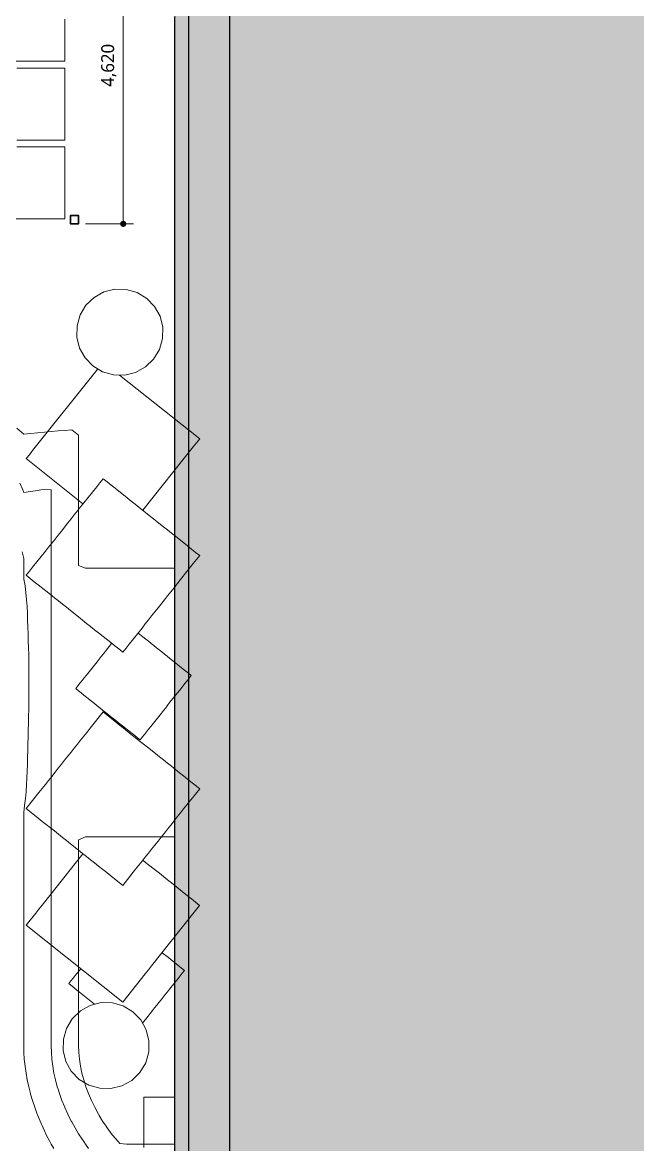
# Model space of a CAD drawing. Header units: millimetres. Extents: x -100577 to 287200, y -212120 to 238461.
# Drawn here: x 81074 to 90043, y 12460 to 28818 of the extents above; entities that cross this region are included whole.
import ezdxf

# ---------------------------------------------------------------- set-up
doc = ezdxf.new("R2010")
doc.units = ezdxf.units.MM
for name, color, linetype, lineweight in [('04_切断（機械室などの塊）', 7, 'Continuous', 35), ('10_見えがかり', 7, 'Continuous', 13), ('30_敷地・外構', 8, 'Continuous', 9), ('50_寸法', 3, 'Continuous', 9), ('90_図枠', 7, 'Continuous', 25)]:
    doc.layers.add(name, color=color, linetype=linetype, lineweight=lineweight)
doc.styles.add('JP', font='NotoSansCJKjp-Regular.otf')

msp = doc.modelspace()

# ---------------------------------------------------------------- hatches: boundary and pattern name
at = {"layer": '30_敷地・外構'}
msp.add_hatch(color=8, dxfattribs=at).paths.add_polyline_path([(203769, 214442), (243430, 177722), (287200, 133010), (281793, -51921), (240886, -149401), (236610, -153248), (133668, -201677), (129226, -203200), (92493, -208829), (80789, -210335), (60528, -212120), (29240, -207579), (4134, -203331), (-18461, -198214), (-25999, -196278), (-94564, -156949), (-100577, -152009), (-15558, -27277), (128293, -27286), (128295, 900), (83295, 903), (83298, 56906), (50292, 56910), (20297, 12904), (20298, 907), (3653, 908), (165571, 238461)])
at = {"layer": '50_寸法'}
msp.add_hatch(color=7, dxfattribs=at).paths.add_polyline_path([(82579, 25855), (82573, 25848), (82565, 25843), (82557, 25840), (82549, 25838), (82540, 25838), (82531, 25839), (82523, 25843), (82515, 25847), (82509, 25854), (82504, 25861), (82501, 25869), (82499, 25878), (82499, 25886), (82500, 25895), (82503, 25903), (82508, 25911), (82514, 25917), (82522, 25922), (82530, 25925), (82538, 25927), (82547, 25927), (82556, 25926), (82564, 25923), (82571, 25918), (82578, 25912), (82583, 25904), (82586, 25896), (82588, 25888), (82588, 25879), (82587, 25870), (82583, 25862)])

# ---------------------------------------------------------------- linework, layer by layer
at = {"layer": '04_切断（機械室などの塊）'}
msp.add_lwpolyline([(81893, 25998), (81893, 25993), (81893, 25988), (81893, 25983), (81893, 25978), (81893, 25973), (81893, 25968), (81893, 25963), (81893, 25958), (81893, 25953), (81893, 25948), (81893, 25943), (81893, 25938), (81893, 25933), (81893, 25928), (81893, 25923), (81893, 25918), (81893, 25913), (81893, 25908), (81893, 25903), (81893, 25898), (81893, 25893), (81893, 25888), (81893, 25883), (81889, 25883), (81883, 25883), (81879, 25883), (81873, 25883), (81869, 25883), (81863, 25883), (81859, 25883), (81853, 25883), (81849, 25883), (81843, 25883), (81839, 25883), (81833, 25883), (81829, 25883), (81823, 25883), (81819, 25883), (81813, 25883), (81809, 25883), (81803, 25883), (81799, 25883), (81793, 25883), (81789, 25883), (81783, 25883), (81779, 25883), (81773, 25883), (81773, 25887), (81773, 25893), (81773, 25897), (81773, 25903), (81773, 25907), (81773, 25913), (81773, 25917), (81773, 25923), (81773, 25927), (81773, 25933), (81773, 25937), (81773, 25943), (81773, 25947), (81773, 25953), (81773, 25957), (81773, 25963), (81773, 25967), (81773, 25973), (81773, 25977), (81773, 25983), (81773, 25987), (81773, 25993), (81773, 25997), (81773, 26003), (81778, 26003), (81783, 26003), (81788, 26003), (81793, 26003), (81798, 26003), (81803, 26003), (81808, 26003), (81813, 26003), (81818, 26003), (81823, 26003), (81828, 26003), (81833, 26003), (81838, 26003), (81843, 26003), (81848, 26003), (81853, 26003), (81858, 26003), (81863, 26003), (81868, 26003), (81873, 26003), (81878, 26003), (81883, 26003), (81888, 26003), (81893, 26003), (81893, 25998)], dxfattribs=at)
at = {"layer": '10_見えがかり'}
for points in [[(81694, 28865), (81694, 28778), (81694, 28690), (81694, 28603), (81694, 28515), (81694, 28428), (81694, 28340), (81694, 28253), (81594, 28253), (81494, 28253), (81394, 28253), (81294, 28253), (81194, 28253), (80894, 28253)], [(80994, 28153), (81094, 28153), (81294, 28153), (81394, 28153), (81494, 28153), (81694, 28153), (81694, 28065), (81694, 27978), (81694, 27890), (81693, 27803), (81693, 27715), (81693, 27628), (81693, 27453), (81693, 27365), (81693, 27278), (81693, 27190), (81693, 27103), (81593, 27103), (81493, 27103), (81393, 27103), (81293, 27103), (81193, 27103), (81093, 27103), (80993, 27103)], [(80993, 27003), (81093, 27003), (81193, 27003), (81293, 27003), (81393, 27003), (81493, 27003), (81593, 27003), (81693, 27003), (81693, 26915), (81693, 26828), (81693, 26740), (81693, 26653), (81693, 26565), (81693, 26478), (81693, 26390), (81693, 26303), (81693, 26215), (81693, 26128), (81693, 26040), (81693, 25953), (81593, 25953), (81493, 25953), (81393, 25953), (81293, 25953), (81193, 25953), (81093, 25953), (80893, 25953)], [(82262, 24889), (82422, 24929), (82586, 24926), (82745, 24880), (82886, 24796), (83000, 24677), (83080, 24534), (83119, 24374), (83116, 24210), (83071, 24051), (82986, 23910), (82868, 23796), (82724, 23716), (82565, 23677), (82400, 23680), (82242, 23725), (82101, 23810), (81987, 23928), (81907, 24072), (81867, 24231), (81870, 24396), (81916, 24554), (82000, 24695), (82119, 24809), (82262, 24889)], [(81955, 21801), (81129, 22459), (81175, 22517), (81222, 22576), (82156, 23750)], [(82156, 23750), (82169, 23766)], [(82490, 23676), (83658, 22747), (83611, 22688), (83564, 22629), (82831, 21707)], [(81549, 21287), (81595, 21345), (81642, 21404), (81735, 21522), (81782, 21580), (81829, 21639), (81876, 21698), (81922, 21756), (81969, 21815), (82156, 22050), (82202, 22109), (82249, 22167), (82308, 22121), (82366, 22074), (82425, 22027), (82601, 21887), (82660, 21840), (82719, 21794), (82777, 21747), (83130, 21467), (83188, 21420), (83247, 21374), (83306, 21327), (83482, 21187), (83540, 21140), (83599, 21093), (83658, 21047), (83611, 20988), (83564, 20929), (83378, 20695), (83331, 20636), (83284, 20577), (83238, 20518), (83191, 20460), (83144, 20401), (83051, 20284), (83004, 20225), (82957, 20166), (82911, 20108), (82864, 20049), (82817, 19990), (82631, 19755), (82584, 19697), (82537, 19638), (82479, 19685), (82420, 19731), (82361, 19778), (82185, 19918), (82126, 19965), (82068, 20012), (82009, 20058), (81950, 20105), (81892, 20152), (81774, 20245), (81716, 20292), (81657, 20338), (81598, 20385), (81539, 20432), (81481, 20478), (81305, 20618), (81246, 20665), (81187, 20712), (81129, 20759), (81175, 20817), (81222, 20876), (81409, 21111), (81455, 21169), (81502, 21228), (81549, 21287)], [(82761, 19916), (82871, 19828), (82910, 19797), (82949, 19766), (82988, 19734), (83027, 19703), (83067, 19672), (83106, 19641), (83145, 19610), (83184, 19579), (83223, 19548), (83262, 19517), (83419, 19392), (83458, 19361), (83497, 19330), (83536, 19299), (83505, 19260), (83474, 19220), (83443, 19181), (83412, 19142), (83381, 19103), (83225, 18907), (83194, 18868), (83163, 18829), (83132, 18790), (83100, 18751), (82945, 18555), (82914, 18516), (82882, 18477), (82851, 18438), (82820, 18399), (82789, 18360), (82750, 18391), (82711, 18422), (82672, 18453), (82515, 18577), (82476, 18609), (82437, 18640), (82398, 18671), (82359, 18702), (82320, 18733), (82280, 18764), (82241, 18795), (82202, 18826), (82163, 18858), (82124, 18889), (81967, 19013), (81928, 19044), (81889, 19075), (81850, 19107), (81881, 19146), (81912, 19185), (81943, 19224), (81974, 19263), (82006, 19302), (82161, 19498)], [(82161, 19498), (82192, 19537), (82223, 19576), (82255, 19615), (82286, 19654), (82374, 19765)], [(81502, 17828), (81549, 17887), (81595, 17945), (81642, 18004), (81689, 18063), (81735, 18122), (81782, 18180), (81829, 18239), (81875, 18298), (81922, 18356), (81969, 18415), (82015, 18474), (82062, 18532), (82249, 18767), (82425, 18627), (82484, 18580), (82542, 18534), (82601, 18487), (82660, 18440), (82718, 18394), (82777, 18347), (82836, 18300), (82895, 18254), (83012, 18160), (83071, 18114), (83129, 18067), (83188, 18020), (83247, 17974), (83305, 17927), (83364, 17880), (83423, 17833), (83481, 17787), (83658, 17647), (83471, 17412), (83424, 17353), (83377, 17295), (83331, 17236), (83284, 17177), (83237, 17118), (83191, 17060), (83144, 17001), (83097, 16942), (83051, 16884), (83004, 16825), (82957, 16766), (82911, 16708), (82864, 16649), (82817, 16590), (82770, 16531), (82724, 16473), (82537, 16238), (82361, 16378), (82302, 16425), (82244, 16471), (82185, 16518), (82126, 16565), (82067, 16612), (82009, 16658), (81950, 16705), (81891, 16752), (81774, 16845), (81715, 16892), (81657, 16938), (81598, 16985), (81539, 17032), (81481, 17078), (81422, 17125), (81363, 17172), (81304, 17218), (81128, 17359), (81315, 17593), (81362, 17652), (81408, 17711), (81455, 17769), (81502, 17828)], [(82831, 16604), (82836, 16600), (82894, 16554), (83012, 16460), (83071, 16414), (83129, 16367), (83188, 16320), (83247, 16274), (83481, 16087), (83540, 16040), (83599, 15993), (83657, 15947), (83331, 15536), (83284, 15477), (83237, 15418), (82957, 15066), (82910, 15008), (82864, 14949), (82537, 14538), (81128, 15659), (81268, 15835), (81315, 15893), (81362, 15952), (81955, 16698)], [(83111, 15257), (83201, 15185), (83240, 15154), (83279, 15123), (83319, 15092), (83436, 14999), (83405, 14960), (83374, 14920), (83343, 14881), (83218, 14725), (83187, 14686), (83156, 14646), (83125, 14607), (83094, 14568), (83062, 14529), (83031, 14490), (83000, 14451), (82969, 14412), (82938, 14373), (82907, 14333), (82826, 14232)], [(82126, 14507), (81906, 14682), (81867, 14713), (81828, 14744), (81750, 14807), (81781, 14846), (81812, 14885), (81843, 14924), (81923, 15024)], [(81918, 14409), (82062, 14489), (82221, 14529), (82386, 14526), (82544, 14480), (82685, 14396), (82799, 14277), (82879, 14134), (82919, 13974), (82916, 13810), (82871, 13651), (82786, 13510), (82668, 13396), (82524, 13316), (82364, 13277), (82200, 13280), (82042, 13325), (81901, 13410), (81786, 13528), (81707, 13672), (81667, 13831), (81670, 13996), (81715, 14154), (81800, 14295), (81918, 14409)], [(82843, 12418), (82843, 12528), (82843, 12637), (82843, 12746), (82843, 12853), (82843, 12856), (82843, 12857), (82843, 12965), (82843, 13018), (82843, 13074), (82843, 13153), (83293, 13153), (83293, 13074), (83293, 13003), (83293, 12965), (83293, 12906), (83293, 12856), (83293, 12746), (83293, 12737), (83293, 12637), (83293, 12528), (83293, 12418)]]:
    msp.add_lwpolyline(points, dxfattribs=at)
at = {"layer": '30_敷地・外構'}
for points in [[(236610, -153248), (133668, -201677), (129226, -203200), (92493, -208829), (80789, -210335), (60528, -212120), (29240, -207579), (4134, -203331), (-18461, -198214), (-25999, -196278), (-94564, -156949), (-100577, -152009), (-15558, -27277), (128293, -27286), (128295, 900), (83295, 903), (83298, 56906), (50292, 56910), (20297, 12904), (20298, 907), (3653, 908), (165571, 238461)], [(83295, 56903), (83292, 900), (20301, 904), (20300, 12903), (50294, 56907), (83295, 56903)], [(80993, 22902), (81093, 22817), (81193, 22826), (81293, 22835), (81393, 22845), (81493, 22854), (81593, 22863), (81693, 22871), (81793, 22880), (81893, 22803), (81893, 22703), (81893, 22603), (81893, 22503), (81893, 22403), (81893, 22303), (81893, 22203), (81893, 22103), (81893, 22003), (81893, 21903), (81893, 21803), (81893, 21703), (81893, 21603), (81893, 21503), (81893, 21403), (81893, 21303), (81893, 21203), (81893, 21103), (81893, 21003), (81893, 20903), (81893, 20903), (81993, 20861), (82093, 20861), (82193, 20861), (82293, 20861), (82393, 20861), (82493, 20861), (82593, 20861), (82693, 20861), (82793, 20861), (82893, 20861), (82993, 20861), (83093, 20861), (83193, 20861), (83293, 20861)], [(81036, 22103), (81078, 22003), (81093, 21964), (81193, 21980), (81293, 21995), (81343, 22003), (81393, 22010), (81493, 22003), (81493, 21903), (81493, 21803), (81493, 21703), (81493, 21603), (81493, 21503), (81493, 21403), (81493, 21303), (81493, 21203), (81493, 21103), (81493, 21003), (81493, 20903), (81493, 20803), (81493, 20703), (81493, 20603), (81493, 20503), (81493, 20403), (81493, 20303), (81493, 20203), (81493, 20103), (81493, 20003), (81493, 19903), (81493, 19803), (81493, 19703), (81493, 19603), (81493, 19503), (81493, 19403), (81493, 19303), (81493, 19203), (81493, 19103), (81493, 19003), (81493, 18903), (81493, 18803), (81493, 18703), (81493, 18603), (81493, 18503), (81493, 18403), (81493, 18303), (81493, 18203), (81493, 18103), (81493, 18003), (81493, 17903), (81493, 17803), (81493, 17703), (81493, 17603), (81493, 17503), (81493, 17403), (81493, 17303), (81493, 17203), (81493, 17103), (81493, 17003), (81493, 16903), (81493, 16803), (81493, 16703), (81493, 16603), (81493, 16503), (81493, 16403), (81493, 16303), (81493, 16203), (81493, 16103), (81493, 16003), (81493, 15903), (81493, 15803), (81493, 15703), (81493, 15603), (81493, 15503), (81493, 15403), (81493, 15303), (81493, 15203), (81493, 15103), (81493, 15003), (81493, 14903), (81493, 14803), (81493, 14703), (81493, 14603), (81493, 14503), (81493, 14403), (81493, 14303), (81493, 14203), (81493, 14103), (81493, 14003), (81493, 13903), (81493, 13903), (81495, 13803), (81503, 13703), (81516, 13603), (81533, 13503), (81555, 13403), (81582, 13303), (81593, 13269), (81614, 13203), (81650, 13103), (81691, 13003), (81693, 12998), (81736, 12903), (81786, 12803), (81793, 12791), (81842, 12703), (81893, 12618), (81902, 12603), (81968, 12503), (81993, 12467), (82039, 12403)], [(81069, 21103), (81093, 21003), (81093, 20903), (81093, 20803), (81093, 20703), (81093, 20703), (81111, 20603), (81125, 20503), (81134, 20403), (81141, 20303), (81146, 20203), (81149, 20103), (81152, 20003), (81155, 19903), (81159, 19803), (81163, 19703), (81165, 19603), (81167, 19503), (81168, 19403), (81169, 19303), (81169, 19203), (81169, 19103), (81168, 19003), (81167, 18903), (81165, 18803), (81163, 18703), (81161, 18603), (81158, 18503), (81155, 18403), (81153, 18303), (81151, 18203), (81149, 18103), (81147, 18003), (81143, 17903), (81139, 17803), (81134, 17703), (81127, 17603), (81119, 17503), (81106, 17403), (81093, 17303), (81093, 17303), (81093, 17203), (81093, 17103), (81093, 17003), (81093, 16903), (81093, 16803), (81093, 16703), (81093, 16603), (81093, 16503), (81093, 16403), (81093, 16303), (81093, 16203), (81093, 16103), (81093, 16003), (81093, 15903), (81093, 15803), (81093, 15703), (81093, 15603), (81093, 15503), (81093, 15403), (81093, 15303), (81093, 15203), (81093, 15103), (81093, 15003), (81093, 14903), (81093, 14803), (81093, 14703), (81093, 14603), (81093, 14503), (81093, 14403), (81093, 14303), (81093, 14203), (81093, 14103), (81093, 14003), (81093, 13903), (81093, 13903), (81095, 13803), (81101, 13703), (81112, 13603), (81126, 13503), (81144, 13403), (81166, 13303), (81191, 13203), (81193, 13197), (81220, 13103), (81253, 13003), (81290, 12903), (81293, 12895), (81330, 12803), (81374, 12703), (81393, 12662), (81421, 12603), (81473, 12503), (81493, 12467), (81529, 12403)], [(83293, 16944), (83193, 16944), (83093, 16944), (82993, 16944), (82893, 16944), (82793, 16944), (82693, 16944), (82593, 16944), (82493, 16944), (82393, 16944), (82293, 16944), (82193, 16944), (82093, 16944), (81993, 16944), (81893, 16903), (81893, 16903), (81893, 16803), (81893, 16703), (81893, 16603), (81893, 16503), (81893, 16403), (81893, 16303), (81893, 16203), (81893, 16103), (81893, 16003), (81893, 15903), (81893, 15803), (81893, 15703), (81893, 15603), (81893, 15503), (81893, 15403), (81893, 15303), (81893, 15203), (81893, 15103), (81893, 15003), (81893, 14903), (81893, 14803), (81893, 14703), (81893, 14603), (81893, 14503), (81893, 14403), (81893, 14303), (81893, 14203), (81893, 14103), (81893, 14003), (81893, 13903), (81893, 13903), (81896, 13803), (81905, 13703), (81920, 13603), (81941, 13503), (81967, 13403), (81993, 13321), (81999, 13303), (82036, 13203), (82079, 13103), (82093, 13074), (82128, 13003), (82182, 12903), (82193, 12885), (82243, 12803), (82293, 12727), (82310, 12703), (82383, 12603), (82393, 12590), (82469, 12503), (82493, 12475), (82593, 12467), (82693, 12467), (82793, 12467), (82893, 12467), (82993, 12467), (83093, 12467), (83193, 12467), (83293, 12467)]]:
    msp.add_lwpolyline(points, dxfattribs=at)
at = {"layer": '50_寸法'}
for points in [[(82544, 30503), (82543, 25883)], [(81993, 25883), (82693, 25883)]]:
    msp.add_lwpolyline(points, dxfattribs=at)
at = {"layer": '90_図枠'}
for points in [[(0, 0), (84100, 0), (84100, 59400), (0, 59400)], [(600, 600), (83500, 600), (83500, 58800), (600, 58800)]]:
    msp.add_lwpolyline(points, close=True, dxfattribs=at)

# ---------------------------------------------------------------- texts
at = {"layer": '50_寸法', "insert": (82444, 28193), "char_height": 187.9, "attachment_point": 8, "rotation": 89.9968, "style": 'JP'}
msp.add_mtext('4,620', dxfattribs=at)

doc.saveas('drawing.dxf')
